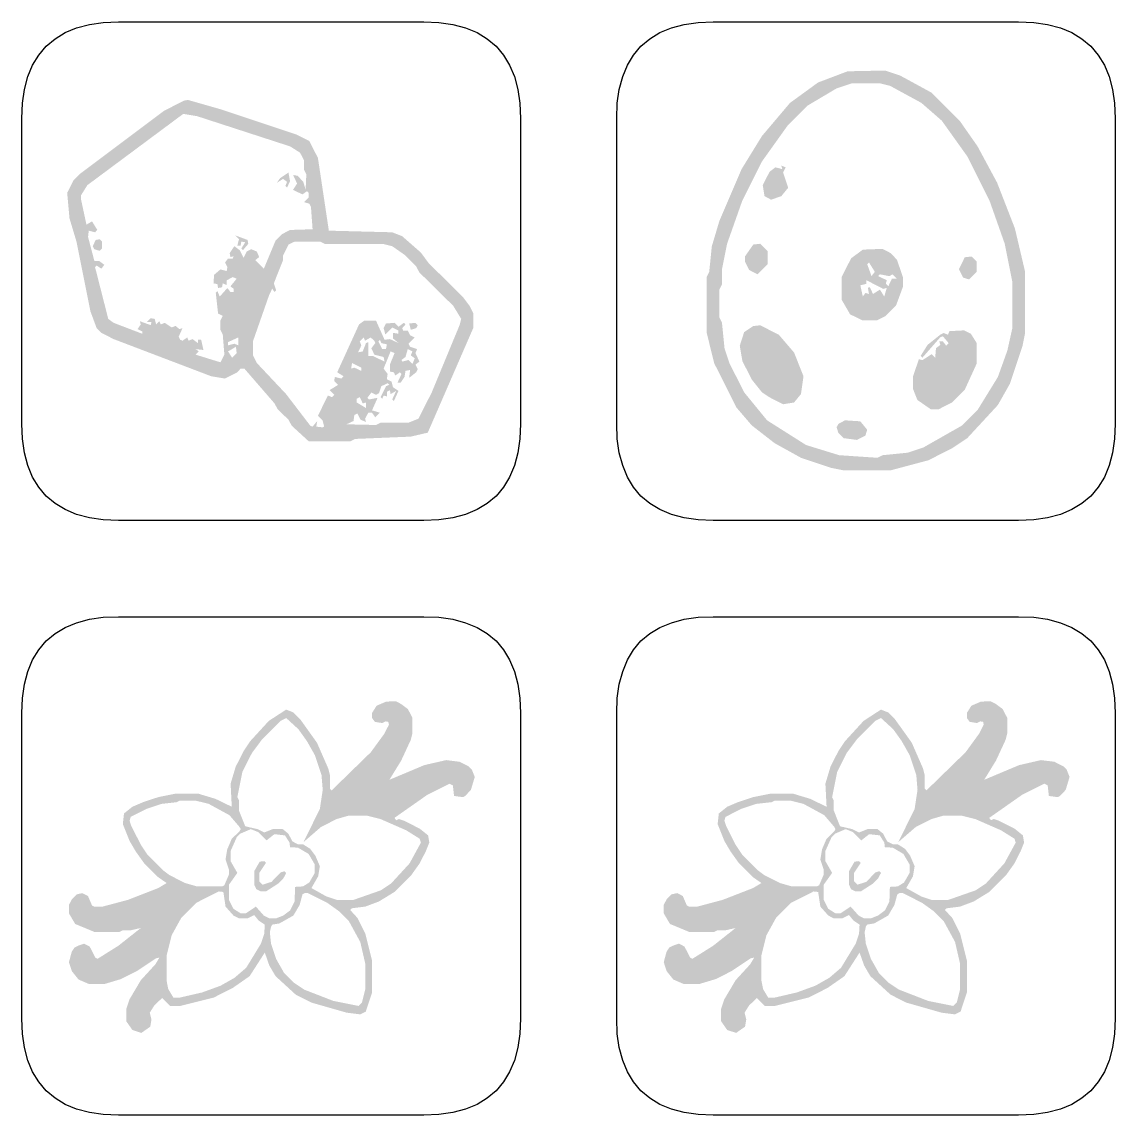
# Model space of a CAD drawing. Header units: millimetres. Extents: x 4 to 299, y 4 to 69.
# Drawn here: x 256.87 to 299.14, y 26.86 to 69.14 of the extents above; entities that cross this region are included whole.
import ezdxf

# ---------------------------------------------------------------- set-up
doc = ezdxf.new("R2010")
doc.units = ezdxf.units.MM
doc.layers.add('CUT', color=1, linetype='Continuous')
doc.layers.add('RASTER', color=7, linetype='Continuous')

msp = doc.modelspace()

# ---------------------------------------------------------------- hatches: boundary and pattern name
at = {"layer": 'RASTER'}
h = msp.add_hatch(color=7, dxfattribs=at)
h.paths.add_polyline_path([(288.795, 67.227), (290.243, 67.257), (290.834, 67.06), (292.046, 66.4), (293.13, 65.316), (293.819, 64.331), (294.578, 62.922), (295.267, 61.149), (295.661, 59.474), (295.661, 57.11), (295.563, 56.618), (295.07, 55.14), (294.607, 54.322), (293.425, 53.042), (292.834, 52.648), (291.918, 52.185), (290.44, 51.791), (288.667, 51.791), (288.175, 51.889), (286.993, 52.283), (285.978, 52.845), (285.091, 53.534), (284.5, 54.224), (283.643, 55.928), (283.348, 57.11), (283.348, 59.277), (283.446, 59.474), (283.545, 60.459), (283.84, 61.444), (284.697, 63.444), (285.485, 64.725), (286.569, 66.005), (287.653, 66.794)])
h.paths.add_polyline_path([(288.963, 66.764), (288.372, 66.567), (287.259, 65.907), (286.47, 65.119), (285.485, 63.74), (284.727, 62.233), (284.136, 60.558), (283.939, 59.573), (283.939, 58.982), (283.84, 58.785), (283.84, 57.701), (283.939, 57.504), (284.037, 56.519), (284.234, 55.928), (284.796, 54.815), (285.682, 53.731), (287.19, 52.776), (288.47, 52.382), (289.948, 52.283), (290.145, 52.382), (291.13, 52.48), (291.721, 52.677), (293.228, 53.534), (293.819, 54.125), (294.607, 55.406), (294.972, 56.421), (295.169, 57.307), (295.169, 59.08), (294.873, 60.558), (294.282, 62.233), (293.425, 63.937), (292.44, 65.316), (291.652, 66.005), (290.44, 66.665), (290.046, 66.764)], flags=0)
h.paths.add_polyline_path([(286.234, 63.582), (286.401, 63.513), (286.303, 63.316), (286.5, 62.725), (286.234, 62.4), (285.84, 62.262), (285.584, 62.4), (285.515, 62.824), (285.781, 63.346), (286.007, 63.513), (286.273, 63.444)], flags=0)
h.paths.add_polyline_path([(285.15, 60.528), (285.416, 60.558), (285.712, 60.262), (285.712, 59.77), (285.318, 59.376), (284.993, 59.543), (284.825, 59.868), (284.825, 60.065)], flags=0)
h.paths.add_polyline_path([(289.386, 60.331), (290.145, 60.361), (290.47, 60.193), (290.706, 59.937), (290.933, 59.277), (290.933, 58.883), (290.667, 58.164), (290.273, 57.77), (289.948, 57.603), (289.357, 57.603), (288.894, 57.829), (288.569, 58.391), (288.569, 59.277), (288.933, 59.996)], flags=0)
h.paths.add_polyline_path([(293.327, 60.036), (293.593, 60.065), (293.79, 59.868), (293.79, 59.474), (293.494, 59.179), (293.268, 59.248), (293.1, 59.573)], flags=0)
h.paths.add_polyline_path([(289.623, 59.839), (289.554, 59.77), (289.721, 59.307), (289.849, 59.474)], flags=0)
h.paths.add_polyline_path([(290.046, 59.376), (289.977, 59.307), (290.312, 59.149), (290.273, 59.011), (290.371, 58.913), (290.509, 59.208), (290.706, 59.208), (290.539, 59.376), (290.411, 59.307)], flags=0)
h.paths.add_polyline_path([(289.524, 59.149), (289.524, 59.011), (289.288, 58.952), (289.386, 58.519), (289.485, 58.657), (289.623, 58.617), (289.583, 58.854), (289.652, 58.883), (289.78, 58.617), (290.046, 58.785), (290.214, 58.519), (290.312, 58.854), (290.174, 58.814)], flags=0)
h.paths.add_polyline_path([(285.15, 57.376), (285.416, 57.406), (286.136, 57.041), (286.727, 56.352), (287.091, 55.435), (286.993, 54.746), (286.727, 54.421), (286.303, 54.352), (285.781, 54.618), (285.485, 54.815), (285.091, 55.307), (284.727, 56.026), (284.628, 56.618), (284.796, 57.14)], flags=0)
h.paths.add_polyline_path([(292.736, 57.179), (293.297, 57.209), (293.563, 57.081), (293.79, 56.716), (293.79, 55.928), (293.327, 54.913), (292.834, 54.421), (292.312, 54.155), (292.017, 54.155), (291.494, 54.519), (291.327, 54.943), (291.327, 55.435), (291.554, 56.095), (291.691, 56.056), (292.046, 56.292), (292.184, 56.155), (292.214, 56.519), (292.381, 56.647), (292.342, 56.785), (292.48, 56.785), (292.608, 56.618), (292.706, 56.716), (292.48, 56.982), (292.381, 56.943), (291.691, 56.155), (291.622, 56.223), (291.888, 56.647), (292.381, 57.041), (292.509, 57.11), (292.677, 57.041)], flags=0)
h.paths.add_polyline_path([(288.697, 53.731), (289.288, 53.692), (289.554, 53.367), (289.485, 53.14), (289.16, 52.973), (288.638, 53.042), (288.441, 53.239), (288.372, 53.465), (288.441, 53.593)], flags=0)
h = msp.add_hatch(color=7, dxfattribs=at)
h.paths.add_polyline_path([(263.134, 66.093), (263.287, 66.12), (264.544, 65.761), (267.507, 64.773), (267.983, 64.531), (268.315, 63.875), (268.737, 61.065), (271.188, 61.002), (271.574, 60.85), (272.292, 60.221), (272.598, 59.808), (273.908, 58.515), (274.178, 58.156), (274.33, 57.86), (274.33, 57.321), (272.562, 53.254), (271.906, 53.101), (269.751, 53.011), (269.572, 52.922), (267.956, 52.922), (267.3, 53.523), (267.175, 53.757), (266.762, 54.152), (266.636, 54.385), (265.469, 55.732), (265.325, 55.732), (265.199, 55.588), (264.723, 55.346), (264.185, 55.436), (260.414, 56.872), (259.938, 57.115), (259.758, 57.294), (259.516, 57.95), (258.977, 60.643), (258.708, 61.541), (258.618, 62.529), (258.861, 63.004), (259.13, 63.274), (262.362, 65.698)])
h.paths.add_polyline_path([(263.107, 65.581), (259.399, 62.825), (259.157, 62.439), (259.157, 62.259), (259.363, 61.299), (259.579, 61.424), (259.785, 61.092), (259.696, 61.002), (259.453, 61.065), (259.426, 60.823), (259.669, 59.898), (259.848, 59.898), (260.055, 59.745), (259.938, 59.593), (259.758, 59.718), (259.696, 59.655), (260.207, 57.653), (260.414, 57.501), (261.518, 57.079), (261.518, 57.168), (261.339, 57.258), (261.464, 57.438), (261.428, 57.563), (261.85, 57.411), (261.877, 57.528), (261.698, 57.528), (261.85, 57.68), (262.003, 57.653), (262.057, 57.438), (262.183, 57.563), (262.236, 57.438), (262.389, 57.501), (262.658, 57.321), (262.811, 57.384), (262.955, 57.258), (263.08, 57.294), (262.928, 56.962), (262.991, 56.845), (263.08, 56.809), (263.26, 56.935), (263.314, 56.809), (263.466, 56.872), (263.673, 56.719), (263.673, 56.845), (263.799, 56.845), (263.888, 56.45), (263.583, 56.486), (263.709, 56.396), (263.583, 56.271), (264.544, 55.974), (264.697, 56.271), (264.634, 57.052), (264.544, 57.231), (264.544, 57.59), (264.634, 57.77), (264.454, 57.86), (264.364, 58.668), (264.427, 58.731), (264.517, 58.515), (264.813, 58.847), (264.93, 58.695), (265.056, 58.695), (265.056, 58.82), (264.93, 58.91), (265.172, 59.207), (265.02, 59.269), (264.786, 59.144), (264.786, 58.964), (264.634, 59.027), (264.607, 58.874), (264.454, 58.847), (264.427, 59), (264.275, 59.027), (264.301, 59.359), (264.544, 59.566), (264.786, 59.503), (264.813, 59.655), (264.723, 59.835), (264.84, 59.988), (265.02, 59.988), (265.056, 60.077), (264.93, 60.042), (264.903, 60.194), (265.083, 60.464), (265.289, 60.311), (265.442, 60.015), (265.558, 60.257), (265.738, 60.347), (265.953, 60.257), (266.043, 60.042), (265.891, 59.925), (266.223, 59.593), (266.672, 60.67), (266.941, 60.939), (267.237, 61.092), (268.108, 61.119), (268.045, 61.99), (267.983, 62.107), (267.776, 62.169), (267.956, 62.349), (267.956, 62.529), (267.893, 62.591), (267.713, 62.466), (267.354, 62.645), (267.507, 62.888), (267.354, 63.22), (267.534, 63.184), (267.749, 62.951), (267.839, 62.645), (267.866, 63.247), (267.776, 63.426), (267.776, 63.786), (267.623, 64.082), (267.237, 64.324), (263.646, 65.491)], flags=0)
h.paths.add_polyline_path([(267.175, 63.31), (267.237, 62.977), (267.121, 62.735), (267.058, 62.798), (267.121, 62.951), (266.968, 63.067), (266.726, 62.915), (266.851, 63.094)], flags=0)
h.paths.add_polyline_path([(265.11, 60.885), (265.594, 60.706), (265.621, 60.553), (265.415, 60.311), (265.352, 60.374), (265.505, 60.616), (265.352, 60.643), (265.325, 60.49), (265.199, 60.49), (265.262, 60.733)], flags=0)
h.paths.add_polyline_path([(259.722, 60.706), (259.875, 60.733), (259.965, 60.643), (259.965, 60.374), (259.875, 60.284), (259.669, 60.347), (259.606, 60.464)], flags=0)
h.paths.add_polyline_path([(267.417, 60.643), (267.175, 60.526), (266.968, 60.104), (266.968, 59.925), (266.609, 59.027), (266.699, 58.758), (266.636, 58.695), (266.546, 58.82), (266.429, 58.578), (265.801, 56.782), (265.801, 56.244), (265.953, 55.947), (267.085, 54.744), (268.019, 53.523), (268.108, 53.487), (268.288, 53.703), (268.252, 53.487), (268.494, 53.46), (268.557, 53.487), (268.494, 53.73), (268.315, 53.909), (268.701, 54.69), (268.854, 54.628), (268.943, 54.717), (268.764, 54.897), (269.096, 55.103), (268.943, 55.256), (268.97, 55.409), (269.213, 55.346), (269.302, 55.436), (269.06, 55.588), (269.904, 57.438), (270.111, 57.59), (270.559, 57.59), (270.892, 56.845), (271.098, 56.872), (271.43, 56.719), (271.215, 56.899), (271.215, 57.115), (271.43, 57.079), (271.43, 57.204), (271.188, 57.321), (270.919, 57.052), (270.856, 57.294), (270.946, 57.474), (271.278, 57.501), (271.43, 57.348), (271.637, 57.501), (271.7, 57.438), (271.574, 57.294), (271.61, 57.204), (271.789, 57.204), (271.879, 57.025), (272.059, 56.935), (271.816, 56.693), (271.879, 56.576), (272.149, 56.486), (272.086, 56.333), (272.238, 56.001), (272.086, 55.885), (272.176, 55.705), (272.113, 55.588), (271.843, 55.373), (271.879, 55.678), (271.7, 55.642), (271.664, 55.409), (271.52, 55.193), (271.394, 55.193), (271.547, 55.525), (271.484, 55.588), (271.305, 55.463), (271.251, 55.588), (271.098, 55.615), (271.098, 55.885), (271.278, 56.333), (271.125, 56.396), (270.856, 55.732), (271.008, 55.525), (270.981, 55.319), (271.161, 55.229), (271.215, 55.014), (271.43, 54.87), (271.251, 54.475), (271.188, 54.538), (271.341, 54.87), (271.125, 54.744), (271.098, 54.897), (270.981, 54.834), (270.981, 54.654), (270.856, 54.69), (270.802, 54.565), (270.739, 54.628), (270.946, 55.05), (271.071, 55.103), (271.008, 55.166), (270.766, 55.05), (270.676, 54.78), (270.559, 54.717), (270.38, 54.807), (270.227, 54.601), (270.29, 54.538), (270.622, 54.601), (270.407, 54.116), (270.712, 54.026), (270.532, 53.846), (270.407, 54.026), (270.263, 54.026), (270.137, 53.793), (270.173, 53.667), (269.958, 53.757), (269.841, 53.999), (269.724, 53.936), (269.689, 53.703), (269.419, 53.577), (270.559, 53.55), (270.739, 53.64), (271.816, 53.64), (272.202, 53.793), (272.714, 54.807), (273.792, 57.411), (273.855, 57.653), (273.549, 58.156), (272.238, 59.449), (272.113, 59.682), (271.664, 60.131), (271.188, 60.464), (270.829, 60.553), (268.584, 60.553), (268.405, 60.643)], flags=0)
h.paths.add_polyline_path([(271.843, 57.474), (272.086, 57.501), (272.176, 57.411), (272.113, 57.294), (271.906, 57.231)], flags=0)
h.paths.add_polyline_path([(265.235, 56.935), (264.84, 56.755), (264.84, 56.63), (265.083, 56.693), (265.235, 56.63)], flags=0)
h.paths.add_polyline_path([(270.084, 56.935), (269.931, 56.782), (269.994, 56.63), (269.868, 56.36), (270.048, 56.396), (270.173, 56.719), (270.263, 56.755), (270.263, 56.217), (270.443, 56.217), (270.892, 56.001), (270.856, 56.181), (270.497, 56.271), (270.38, 56.513), (270.532, 56.719), (270.497, 56.809), (270.353, 56.935), (270.137, 56.809)], flags=0)
h.paths.add_polyline_path([(270.712, 56.845), (270.649, 56.782), (270.802, 56.486), (270.946, 56.486), (270.981, 56.666), (270.766, 56.719)], flags=0)
h.paths.add_polyline_path([(265.145, 56.576), (264.84, 56.396), (264.993, 56.154), (265.172, 56.333)], flags=0)
h.paths.add_polyline_path([(271.789, 56.486), (271.7, 56.181), (271.547, 56.064), (271.574, 56.001), (271.816, 56.064), (271.969, 55.911), (272.059, 56.127), (271.906, 56.244), (271.969, 56.396)], flags=0)
h.paths.add_polyline_path([(269.635, 55.947), (269.599, 55.732), (269.724, 55.768), (269.994, 55.642), (269.994, 55.768)], flags=0)
h.paths.add_polyline_path([(269.931, 54.628), (269.814, 54.565), (269.814, 54.421), (270.173, 54.206), (270.173, 54.421), (270.048, 54.385)], flags=0)
h = msp.add_hatch(color=7, dxfattribs=at)
h.paths.add_polyline_path([(270.948, 42.852), (271.319, 42.871), (271.534, 42.76), (271.795, 42.565), (271.97, 42.22), (271.97, 41.634), (271.905, 41.373), (271.534, 40.572), (271.078, 39.83), (272.426, 40.397), (273.273, 40.592), (273.794, 40.527), (274.139, 40.351), (274.269, 40.221), (274.38, 39.941), (274.23, 39.439), (274.009, 39.205), (273.924, 39.159), (273.579, 39.205), (273.533, 39.615), (273.403, 39.68), (272.537, 39.244), (271.274, 38.358), (271.339, 38.267), (271.449, 38.313), (271.645, 38.248), (272.25, 37.942), (272.576, 37.681), (272.622, 37.401), (272.491, 37.076), (272.25, 36.6), (271.925, 36.144), (271.274, 35.493), (270.668, 35.122), (270.147, 34.927), (269.626, 34.862), (269.561, 34.797), (269.841, 34.491), (270.147, 33.885), (270.408, 32.843), (270.408, 31.606), (270.167, 30.87), (269.952, 30.759), (269.431, 30.824), (268.063, 31.215), (267.458, 31.521), (266.676, 32.237), (266.435, 32.648), (266.26, 33.149), (265.674, 32.237), (265.022, 31.782), (264.287, 31.41), (262.984, 31.085), (262.594, 31.085), (262.287, 31.391), (261.988, 31.104), (261.812, 30.824), (261.877, 30.564), (261.832, 30.284), (261.487, 30.043), (261.141, 30.154), (260.9, 30.499), (260.9, 30.955), (261.031, 31.345), (261.467, 32.081), (262.027, 32.693), (262.183, 32.954), (262.053, 32.928), (261.311, 32.433), (260.705, 32.127), (260.054, 31.931), (259.468, 31.931), (259.058, 32.107), (258.797, 32.433), (258.686, 32.778), (258.797, 33.188), (258.901, 33.344), (259.077, 33.429), (259.273, 33.494), (259.487, 33.384), (259.709, 32.954), (259.793, 32.908), (260.594, 33.41), (261.467, 34.1), (261.096, 34.015), (260.77, 34.015), (260.64, 33.95), (259.663, 33.95), (258.927, 34.256), (258.686, 34.666), (258.686, 34.992), (258.797, 35.207), (258.993, 35.402), (259.207, 35.448), (259.422, 35.337), (259.579, 34.972), (259.663, 34.927), (259.989, 34.927), (260.966, 35.187), (262.138, 35.643), (262.463, 35.838), (262.118, 36.079), (261.597, 36.6), (261.272, 37.056), (261.031, 37.466), (260.77, 38.118), (260.816, 38.528), (261.141, 38.788), (261.552, 38.964), (262.138, 39.159), (262.789, 39.29), (263.701, 39.29), (264.352, 39.094), (264.983, 38.788), (264.938, 39.68), (265.133, 40.332), (265.439, 40.937), (265.7, 41.328), (266.416, 42.109), (267.087, 42.545), (267.367, 42.435), (267.627, 42.174), (268.278, 41.263), (268.715, 40.266), (268.78, 40.006), (268.78, 39.485), (268.845, 39.42), (270.362, 40.898), (270.883, 41.614), (271.059, 41.959), (271.039, 42.07), (270.929, 42.09), (270.798, 42.025), (270.518, 42.07), (270.408, 42.22), (270.408, 42.415), (270.583, 42.695)])
h.paths.add_polyline_path([(267.087, 42.22), (266.872, 42.109), (266.155, 41.393), (265.765, 40.872), (265.394, 40.136), (265.198, 39.159), (265.263, 39.029), (265.263, 38.638), (265.504, 38.033), (265.98, 37.922), (266.24, 37.792), (266.566, 37.922), (266.956, 37.922), (267.171, 37.746), (267.328, 37.447), (267.542, 37.336), (267.738, 37.336), (268.018, 37.16), (268.213, 36.9), (268.389, 36.49), (268.324, 36.099), (268.063, 35.643), (268.649, 35.317), (269.04, 35.187), (269.691, 35.187), (270.753, 35.558), (271.143, 35.819), (271.86, 36.6), (272.296, 37.401), (272.25, 37.551), (271.729, 37.877), (270.733, 38.313), (270.212, 38.443), (269.496, 38.443), (269.04, 38.313), (268.435, 38.007), (267.757, 37.421), (268.389, 38.704), (268.5, 39.439), (268.454, 40.006), (268.194, 40.787), (267.888, 41.328), (267.562, 41.784)], flags=0)
h.paths.add_polyline_path([(262.984, 39.029), (262.854, 38.964), (262.268, 38.899), (261.682, 38.704), (261.076, 38.398), (261.031, 38.248), (261.096, 38.052), (261.467, 37.317), (261.727, 36.926), (262.314, 36.34), (262.574, 36.144), (263.18, 35.838), (263.635, 35.708), (264.612, 35.708), (264.697, 35.754), (264.873, 36.164), (264.873, 36.359), (264.742, 36.75), (264.808, 37.141), (264.983, 37.551), (265.283, 37.838), (265.328, 37.922), (265.283, 38.007), (264.892, 38.463), (264.091, 38.899), (263.57, 39.029)], flags=0)
h.paths.add_polyline_path([(265.719, 37.922), (265.309, 37.746), (265.179, 37.616), (264.938, 37.076), (264.938, 36.685), (265.198, 36.229), (264.873, 35.773), (264.873, 35.187), (265.048, 34.842), (265.328, 34.666), (265.524, 34.666), (265.914, 34.927), (266.221, 34.582), (266.435, 34.471), (266.696, 34.471), (266.976, 34.582), (267.236, 34.777), (267.412, 35.122), (267.432, 35.689), (267.738, 35.708), (267.979, 35.858), (268.194, 36.229), (268.194, 36.555), (267.953, 36.965), (267.542, 37.206), (267.236, 37.225), (267.217, 37.401), (267.041, 37.681), (266.631, 37.727), (266.325, 37.486), (265.999, 37.811)], flags=0)
h.paths.add_polyline_path([(266.064, 36.665), (266.24, 36.685), (266.305, 36.62), (266.045, 36.229), (266.045, 35.904), (266.175, 35.773), (266.52, 35.884), (266.872, 36.249), (267.021, 36.294), (267.087, 36.229), (266.976, 36.014), (266.781, 35.819), (266.305, 35.513), (266.11, 35.513), (265.934, 35.598), (265.849, 35.773), (265.849, 36.294)], flags=0)
h.paths.add_polyline_path([(264.482, 35.513), (263.616, 35.077), (263.03, 34.491), (262.659, 33.82), (262.463, 33.038), (262.463, 32.062), (262.528, 31.736), (262.724, 31.41), (262.984, 31.41), (263.831, 31.606), (264.547, 31.866), (265.088, 32.172), (265.543, 32.563), (266.11, 33.494), (266.24, 33.885), (266.26, 34.23), (266.025, 34.386), (265.849, 34.601), (265.589, 34.471), (265.263, 34.471), (265.048, 34.582), (264.742, 34.927), (264.658, 35.493)], flags=0)
h.paths.add_polyline_path([(267.803, 35.448), (267.718, 35.402), (267.608, 34.992), (267.367, 34.582), (266.826, 34.276), (266.546, 34.23), (266.501, 34.145), (266.455, 33.931), (266.501, 33.494), (266.696, 32.908), (267.002, 32.368), (267.393, 31.977), (267.783, 31.717), (268.91, 31.28), (269.887, 31.085), (270.017, 31.215), (270.147, 31.736), (270.147, 32.713), (269.952, 33.559), (269.515, 34.36), (269.125, 34.751), (268.669, 35.077), (267.933, 35.448)], flags=0)
h = msp.add_hatch(color=7, dxfattribs=at)
h.paths.add_polyline_path([(293.948, 42.852), (294.32, 42.871), (294.534, 42.76), (294.795, 42.565), (294.971, 42.22), (294.971, 41.634), (294.906, 41.373), (294.534, 40.572), (294.079, 39.83), (295.427, 40.397), (296.273, 40.592), (296.794, 40.527), (297.139, 40.351), (297.269, 40.221), (297.38, 39.941), (297.23, 39.439), (297.009, 39.205), (296.924, 39.159), (296.579, 39.205), (296.534, 39.615), (296.403, 39.68), (295.537, 39.244), (294.274, 38.358), (294.339, 38.267), (294.45, 38.313), (294.645, 38.248), (295.251, 37.942), (295.576, 37.681), (295.622, 37.401), (295.492, 37.076), (295.251, 36.6), (294.925, 36.144), (294.274, 35.493), (293.668, 35.122), (293.147, 34.927), (292.627, 34.862), (292.561, 34.797), (292.841, 34.491), (293.147, 33.885), (293.408, 32.843), (293.408, 31.606), (293.167, 30.87), (292.952, 30.759), (292.431, 30.824), (291.064, 31.215), (290.458, 31.521), (289.677, 32.237), (289.436, 32.648), (289.26, 33.149), (288.674, 32.237), (288.023, 31.782), (287.287, 31.41), (285.985, 31.085), (285.594, 31.085), (285.288, 31.391), (284.988, 31.104), (284.812, 30.824), (284.878, 30.564), (284.832, 30.284), (284.487, 30.043), (284.142, 30.154), (283.901, 30.499), (283.901, 30.955), (284.031, 31.345), (284.467, 32.081), (285.027, 32.693), (285.184, 32.954), (285.053, 32.928), (284.311, 32.433), (283.705, 32.127), (283.054, 31.931), (282.468, 31.931), (282.058, 32.107), (281.798, 32.433), (281.687, 32.778), (281.798, 33.188), (281.902, 33.344), (282.078, 33.429), (282.273, 33.494), (282.488, 33.384), (282.709, 32.954), (282.794, 32.908), (283.595, 33.41), (284.467, 34.1), (284.096, 34.015), (283.771, 34.015), (283.64, 33.95), (282.664, 33.95), (281.928, 34.256), (281.687, 34.666), (281.687, 34.992), (281.798, 35.207), (281.993, 35.402), (282.208, 35.448), (282.423, 35.337), (282.579, 34.972), (282.664, 34.927), (282.989, 34.927), (283.966, 35.187), (285.138, 35.643), (285.464, 35.838), (285.119, 36.079), (284.598, 36.6), (284.272, 37.056), (284.031, 37.466), (283.771, 38.118), (283.816, 38.528), (284.142, 38.788), (284.552, 38.964), (285.138, 39.159), (285.789, 39.29), (286.701, 39.29), (287.352, 39.094), (287.984, 38.788), (287.938, 39.68), (288.133, 40.332), (288.439, 40.937), (288.7, 41.328), (289.416, 42.109), (290.087, 42.545), (290.367, 42.435), (290.627, 42.174), (291.279, 41.263), (291.715, 40.266), (291.78, 40.006), (291.78, 39.485), (291.845, 39.42), (293.362, 40.898), (293.883, 41.614), (294.059, 41.959), (294.04, 42.07), (293.929, 42.09), (293.799, 42.025), (293.519, 42.07), (293.408, 42.22), (293.408, 42.415), (293.584, 42.695)])
h.paths.add_polyline_path([(290.087, 42.22), (289.872, 42.109), (289.156, 41.393), (288.765, 40.872), (288.394, 40.136), (288.199, 39.159), (288.264, 39.029), (288.264, 38.638), (288.505, 38.033), (288.98, 37.922), (289.24, 37.792), (289.566, 37.922), (289.957, 37.922), (290.172, 37.746), (290.328, 37.447), (290.543, 37.336), (290.738, 37.336), (291.018, 37.16), (291.213, 36.9), (291.389, 36.49), (291.324, 36.099), (291.064, 35.643), (291.65, 35.317), (292.04, 35.187), (292.692, 35.187), (293.753, 35.558), (294.144, 35.819), (294.86, 36.6), (295.296, 37.401), (295.251, 37.551), (294.73, 37.877), (293.734, 38.313), (293.213, 38.443), (292.496, 38.443), (292.04, 38.313), (291.435, 38.007), (290.758, 37.421), (291.389, 38.704), (291.5, 39.439), (291.454, 40.006), (291.194, 40.787), (290.888, 41.328), (290.562, 41.784)], flags=0)
h.paths.add_polyline_path([(285.985, 39.029), (285.854, 38.964), (285.268, 38.899), (284.682, 38.704), (284.077, 38.398), (284.031, 38.248), (284.096, 38.052), (284.467, 37.317), (284.728, 36.926), (285.314, 36.34), (285.574, 36.144), (286.18, 35.838), (286.636, 35.708), (287.613, 35.708), (287.697, 35.754), (287.873, 36.164), (287.873, 36.359), (287.743, 36.75), (287.808, 37.141), (287.984, 37.551), (288.283, 37.838), (288.329, 37.922), (288.283, 38.007), (287.893, 38.463), (287.092, 38.899), (286.571, 39.029)], flags=0)
h.paths.add_polyline_path([(288.72, 37.922), (288.309, 37.746), (288.179, 37.616), (287.938, 37.076), (287.938, 36.685), (288.199, 36.229), (287.873, 35.773), (287.873, 35.187), (288.049, 34.842), (288.329, 34.666), (288.524, 34.666), (288.915, 34.927), (289.221, 34.582), (289.436, 34.471), (289.696, 34.471), (289.976, 34.582), (290.237, 34.777), (290.413, 35.122), (290.432, 35.689), (290.738, 35.708), (290.979, 35.858), (291.194, 36.229), (291.194, 36.555), (290.953, 36.965), (290.543, 37.206), (290.237, 37.225), (290.217, 37.401), (290.041, 37.681), (289.631, 37.727), (289.325, 37.486), (289, 37.811)], flags=0)
h.paths.add_polyline_path([(289.065, 36.665), (289.24, 36.685), (289.306, 36.62), (289.045, 36.229), (289.045, 35.904), (289.175, 35.773), (289.52, 35.884), (289.872, 36.249), (290.022, 36.294), (290.087, 36.229), (289.976, 36.014), (289.781, 35.819), (289.306, 35.513), (289.11, 35.513), (288.934, 35.598), (288.85, 35.773), (288.85, 36.294)], flags=0)
h.paths.add_polyline_path([(287.482, 35.513), (286.616, 35.077), (286.03, 34.491), (285.659, 33.82), (285.464, 33.038), (285.464, 32.062), (285.529, 31.736), (285.724, 31.41), (285.985, 31.41), (286.831, 31.606), (287.547, 31.866), (288.088, 32.172), (288.544, 32.563), (289.11, 33.494), (289.24, 33.885), (289.26, 34.23), (289.026, 34.386), (288.85, 34.601), (288.589, 34.471), (288.264, 34.471), (288.049, 34.582), (287.743, 34.927), (287.658, 35.493)], flags=0)
h.paths.add_polyline_path([(290.803, 35.448), (290.719, 35.402), (290.608, 34.992), (290.367, 34.582), (289.826, 34.276), (289.546, 34.23), (289.501, 34.145), (289.455, 33.931), (289.501, 33.494), (289.696, 32.908), (290.002, 32.368), (290.393, 31.977), (290.784, 31.717), (291.91, 31.28), (292.887, 31.085), (293.017, 31.215), (293.147, 31.736), (293.147, 32.713), (292.952, 33.559), (292.516, 34.36), (292.125, 34.751), (291.669, 35.077), (290.933, 35.448)], flags=0)

# ---------------------------------------------------------------- linework, layer by layer
at = {"layer": 'CUT'}
for points in [[(256.866, 65.404), (256.892, 65.989), (256.969, 66.529), (257.098, 67.02), (257.281, 67.463), (257.517, 67.856), (257.806, 68.199), (258.149, 68.488), (258.542, 68.724), (258.985, 68.907), (259.476, 69.036), (260.016, 69.113), (260.601, 69.139), (272.408, 69.139), (272.992, 69.113), (273.532, 69.036), (274.023, 68.907), (274.466, 68.724), (274.86, 68.488), (275.202, 68.199), (275.492, 67.856), (275.728, 67.463), (275.91, 67.02), (276.039, 66.529), (276.116, 65.989), (276.142, 65.404), (276.142, 53.597), (276.116, 53.013), (276.039, 52.473), (275.91, 51.982), (275.728, 51.539), (275.492, 51.145), (275.202, 50.803), (274.86, 50.513), (274.466, 50.277), (274.023, 50.095), (273.532, 49.966), (272.992, 49.889), (272.408, 49.863), (260.601, 49.863), (260.016, 49.889), (259.476, 49.966), (258.985, 50.095), (258.542, 50.277), (258.149, 50.513), (257.806, 50.803), (257.517, 51.145), (257.281, 51.539), (257.098, 51.982), (256.969, 52.473), (256.892, 53.013), (256.866, 53.597)], [(279.867, 65.404), (279.892, 65.989), (279.969, 66.529), (280.099, 67.02), (280.281, 67.463), (280.517, 67.856), (280.807, 68.199), (281.149, 68.488), (281.542, 68.724), (281.985, 68.907), (282.477, 69.036), (283.016, 69.113), (283.601, 69.139), (295.408, 69.139), (295.993, 69.113), (296.532, 69.036), (297.024, 68.907), (297.467, 68.724), (297.86, 68.488), (298.202, 68.199), (298.492, 67.856), (298.728, 67.463), (298.91, 67.02), (299.04, 66.529), (299.117, 65.989), (299.142, 65.404), (299.142, 53.597), (299.117, 53.013), (299.04, 52.473), (298.91, 51.982), (298.728, 51.539), (298.492, 51.145), (298.202, 50.803), (297.86, 50.513), (297.467, 50.277), (297.024, 50.095), (296.532, 49.966), (295.993, 49.889), (295.408, 49.863), (283.601, 49.863), (283.016, 49.889), (282.477, 49.966), (281.985, 50.095), (281.542, 50.277), (281.149, 50.513), (280.807, 50.803), (280.517, 51.145), (280.281, 51.539), (280.099, 51.982), (279.969, 52.473), (279.892, 53.013), (279.867, 53.597)], [(256.866, 42.404), (256.892, 42.989), (256.969, 43.528), (257.098, 44.02), (257.281, 44.463), (257.517, 44.856), (257.806, 45.198), (258.149, 45.488), (258.542, 45.724), (258.985, 45.906), (259.476, 46.036), (260.016, 46.113), (260.601, 46.138), (272.408, 46.138), (272.992, 46.113), (273.532, 46.036), (274.023, 45.906), (274.466, 45.724), (274.86, 45.488), (275.202, 45.198), (275.492, 44.856), (275.728, 44.463), (275.91, 44.02), (276.039, 43.528), (276.116, 42.989), (276.142, 42.404), (276.142, 30.597), (276.116, 30.012), (276.039, 29.473), (275.91, 28.981), (275.728, 28.538), (275.492, 28.145), (275.202, 27.803), (274.86, 27.513), (274.466, 27.277), (274.023, 27.095), (273.532, 26.965), (272.992, 26.888), (272.408, 26.863), (260.601, 26.863), (260.016, 26.888), (259.476, 26.965), (258.985, 27.095), (258.542, 27.277), (258.149, 27.513), (257.806, 27.803), (257.517, 28.145), (257.281, 28.538), (257.098, 28.981), (256.969, 29.473), (256.892, 30.012), (256.866, 30.597)], [(279.867, 42.404), (279.892, 42.989), (279.969, 43.528), (280.099, 44.02), (280.281, 44.463), (280.517, 44.856), (280.807, 45.198), (281.149, 45.488), (281.542, 45.724), (281.985, 45.906), (282.477, 46.036), (283.016, 46.113), (283.601, 46.138), (295.408, 46.138), (295.993, 46.113), (296.532, 46.036), (297.024, 45.906), (297.467, 45.724), (297.86, 45.488), (298.202, 45.198), (298.492, 44.856), (298.728, 44.463), (298.91, 44.02), (299.04, 43.528), (299.117, 42.989), (299.142, 42.404), (299.142, 30.597), (299.117, 30.012), (299.04, 29.473), (298.91, 28.981), (298.728, 28.538), (298.492, 28.145), (298.202, 27.803), (297.86, 27.513), (297.467, 27.277), (297.024, 27.095), (296.532, 26.965), (295.993, 26.888), (295.408, 26.863), (283.601, 26.863), (283.016, 26.888), (282.477, 26.965), (281.985, 27.095), (281.542, 27.277), (281.149, 27.513), (280.807, 27.803), (280.517, 28.145), (280.281, 28.538), (280.099, 28.981), (279.969, 29.473), (279.892, 30.012), (279.867, 30.597)]]:
    msp.add_lwpolyline(points, close=True, dxfattribs=at)

doc.saveas('drawing.dxf')
